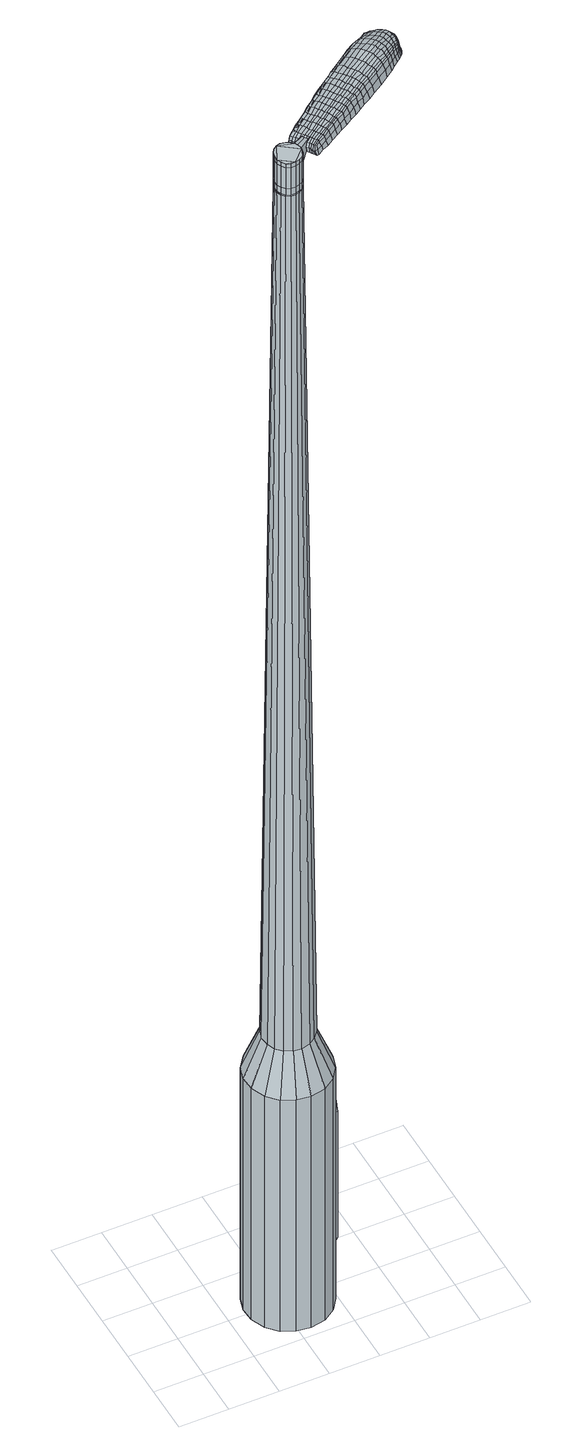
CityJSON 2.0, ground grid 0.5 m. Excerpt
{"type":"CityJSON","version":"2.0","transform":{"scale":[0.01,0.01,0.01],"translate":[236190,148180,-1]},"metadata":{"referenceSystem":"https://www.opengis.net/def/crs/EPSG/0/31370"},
"CityObjects":{
"object1":{"type":"GenericCityObject","attributes":{"cluster":281,"mean_distance_to_centroid":0.312,"new_centroid_x":236191.1,"new_centroid_y":148180.49,"mean_distance_to_camera":13.8,"H1":10.38,"H2":10.6,"Z_final":112.45,"cluster2":-1,"proj_x":236198.5,"proj_y":148191.82,"id_line":53123,"bearing_l":123.17,"distance":13.53,"orientation":"right","G_obj":33.17},"geometry":[{"type":"MultiSurface","lod":"2","boundaries":[[[0,1,2,3]],[[1,4,5,2]],[[4,6,7,5]],[[6,8,9,7]],[[8,10,11,9]],[[10,12,13,11]],[[12,14,15,13]],[[14,16,17,15]],[[16,18,19,17]],[[18,20,21,19]],[[20,22,23,21]],[[22,24,25,23]],[[24,26,27,25]],[[26,28,29,27]],[[28,30,31,29]],[[30,32,33,31]],[[32,34,35,33]],[[34,0,3,35]],[[36,37,38,39]],[[38,40,41,42]],[[41,43,42]],[[42,44,45,46]],[[45,47,46]],[[46,48,49,50]],[[49,51,50]],[[42,46,50,38]],[[50,52,39,38]],[[53,36,39]],[[2,5,7,35]],[[7,9,11,15]],[[11,13,15]],[[15,17,19,23]],[[19,21,23]],[[23,25,27,31]],[[27,29,31]],[[15,23,31,7]],[[31,33,35,7]],[[3,2,35]],[[1,0,54,55]],[[0,34,56,54]],[[34,32,57,56]],[[32,30,58,57]],[[30,28,59,58]],[[28,26,60,59]],[[26,24,61,60]],[[24,22,62,61]],[[22,20,63,62]],[[20,18,64,63]],[[18,16,65,64]],[[16,14,66,65]],[[14,12,67,66]],[[12,10,68,67]],[[10,8,69,68]],[[8,6,70,69]],[[6,4,71,70]],[[4,1,55,71]],[[55,54,72,73]],[[54,56,74,72]],[[56,57,75,74]],[[57,58,76,75]],[[58,59,77,76]],[[59,60,78,77]],[[60,61,79,78]],[[61,62,80,79]],[[62,63,81,80]],[[63,64,82,81]],[[64,65,83,82]],[[65,66,84,83]],[[66,67,85,84]],[[67,68,86,85]],[[68,69,87,86]],[[69,70,88,87]],[[70,71,89,88]],[[71,55,73,89]],[[90,91,92,73]],[[93,94,91,90]],[[95,96,94,93]],[[97,98,96,95]],[[99,100,98,97]],[[78,101,100,99]],[[102,103,101,78]],[[80,104,103,102]],[[105,106,104,80]],[[82,107,106,105]],[[108,109,107,82]],[[110,111,109,108]],[[85,112,111,110]],[[86,113,112,85]],[[114,115,113,86]],[[88,116,115,114]],[[89,117,116,88]],[[73,92,117,89]],[[118,119,120,121]],[[122,118,121,123]],[[124,122,123,125]],[[126,124,125,127]],[[128,126,127,129]],[[130,128,129,131]],[[132,130,131,133]],[[134,132,133,135]],[[136,134,135,137]],[[138,136,137,139]],[[140,138,139,141]],[[142,140,141,143]],[[144,142,143,145]],[[146,144,145,147]],[[148,146,147,149]],[[150,148,149,151]],[[72,90,73]],[[72,74,93,90]],[[74,75,95,93]],[[75,76,97,95]],[[76,77,99,97]],[[77,78,99]],[[79,102,78]],[[79,80,102]],[[81,105,80]],[[81,82,105]],[[83,108,82]],[[83,84,110,108]],[[84,85,110]],[[87,114,86]],[[87,88,114]],[[152,92,91]],[[153,115,116]],[[153,113,115]],[[154,111,112]],[[154,155,109,111]],[[155,107,109]],[[156,106,107]],[[156,104,106]],[[157,103,104]],[[157,101,103]],[[158,100,101]],[[158,159,98,100]],[[159,160,96,98]],[[160,161,94,96]],[[161,152,91,94]],[[39,52,150,162]],[[92,152,163,151]],[[53,39,162,119]],[[152,161,120,163]],[[36,53,119,118]],[[161,160,121,120]],[[37,36,118,122]],[[160,159,123,121]],[[38,37,122,124]],[[159,158,125,123]],[[40,38,124,126]],[[158,101,127,125]],[[41,40,126,128]],[[101,157,129,127]],[[43,41,128,130]],[[157,104,131,129]],[[42,43,130,132]],[[104,156,133,131]],[[44,42,132,134]],[[156,107,135,133]],[[45,44,134,136]],[[107,155,137,135]],[[47,45,136,138]],[[155,154,139,137]],[[46,47,138,140]],[[154,112,141,139]],[[48,46,140,142]],[[112,113,143,141]],[[49,48,142,144]],[[113,153,145,143]],[[51,49,144,146]],[[153,116,147,145]],[[50,51,146,148]],[[116,117,149,147]],[[52,50,148,150]],[[117,92,151,149]],[[150,151,164,165]],[[151,163,166,164]],[[163,120,167,166]],[[120,119,168,167]],[[119,162,169,168]],[[162,150,165,169]],[[170,171,172,173]],[[174,170,173,175]],[[170,174,176,177]],[[171,170,177,178]],[[179,180,181,182]],[[183,179,182,184]],[[179,183,185,186]],[[180,179,186,187]],[[188,189,190,191]],[[192,188,191,193]],[[188,192,194,195]],[[189,188,195,196]],[[197,198,199,200]],[[201,197,200,202]],[[197,201,203,204]],[[198,197,204,205]],[[206,207,208,209]],[[210,206,209,211]],[[206,210,212,213]],[[207,206,213,214]],[[215,216,217,218]],[[219,215,218,220]],[[215,219,221,222]],[[216,215,222,223]],[[224,225,226,227]],[[216,224,227,217]],[[224,216,223,228]],[[225,224,228,229]],[[230,231,232,233]],[[225,230,233,226]],[[230,225,229,234]],[[231,230,234,235]],[[236,174,175,237]],[[231,236,237,232]],[[236,231,235,238]],[[174,236,238,176]],[[239,240,241,242]],[[243,239,242,244]],[[239,243,245,246]],[[240,239,246,247]],[[248,249,250,251]],[[240,248,251,241]],[[248,240,247,252]],[[249,248,252,253]],[[254,255,256,257]],[[249,254,257,250]],[[254,249,253,258]],[[255,254,258,259]],[[260,261,262,263]],[[255,260,263,256]],[[260,255,259,264]],[[261,260,264,265]],[[266,171,178,267]],[[261,266,267,262]],[[266,261,265,268]],[[171,266,268,172]],[[269,270,271,272]],[[273,269,272,274]],[[269,273,275,276]],[[270,269,276,277]],[[278,279,280,281]],[[270,278,281,271]],[[278,270,277,282]],[[279,278,282,283]],[[284,285,286,287]],[[279,284,287,280]],[[284,279,283,288]],[[285,284,288,289]],[[290,183,184,291]],[[285,290,291,286]],[[290,285,289,292]],[[183,290,292,185]],[[293,294,295,296]],[[297,293,296,298]],[[293,297,299,300]],[[294,293,300,301]],[[302,303,304,305]],[[294,302,305,295]],[[302,294,301,306]],[[303,302,306,307]],[[308,309,310,311]],[[303,308,311,304]],[[308,303,307,312]],[[309,308,312,313]],[[314,315,316,317]],[[309,314,317,310]],[[314,309,313,318]],[[315,314,318,319]],[[320,180,187,321]],[[315,320,321,316]],[[320,315,319,322]],[[180,320,322,181]],[[323,209,208,324]],[[325,323,324,326]],[[323,325,327,328]],[[209,323,328,211]],[[329,325,326,330]],[[331,329,330,332]],[[329,331,333,334]],[[325,329,334,327]],[[335,331,332,336]],[[337,335,336,338]],[[335,337,339,340]],[[331,335,340,333]],[[341,337,338,342]],[[343,341,342,344]],[[341,343,345,346]],[[337,341,346,339]],[[347,343,344,348]],[[198,347,348,199]],[[347,198,205,349]],[[343,347,349,345]],[[350,351,196,195]],[[352,350,195,194]],[[350,352,353,354]],[[351,350,354,355]],[[356,357,355,354]],[[358,356,354,353]],[[356,358,359,360]],[[357,356,360,361]],[[362,363,361,360]],[[364,362,360,359]],[[362,364,365,366]],[[363,362,366,367]],[[368,369,367,366]],[[370,368,366,365]],[[368,370,203,201]],[[369,368,201,202]],[[371,372,373,374]],[[273,371,374,275]],[[371,273,274,375]],[[372,371,375,376]],[[377,192,193,378]],[[372,377,378,373]],[[377,372,376,379]],[[192,377,379,194]],[[380,381,382,383]],[[219,380,383,221]],[[380,219,220,384]],[[381,380,384,385]],[[386,387,388,389]],[[381,386,389,382]],[[386,381,385,390]],[[387,386,390,391]],[[392,189,196,393]],[[387,392,393,388]],[[392,387,391,394]],[[189,392,394,190]],[[395,396,397,398]],[[177,395,398,178]],[[395,177,176,399]],[[396,395,399,400]],[[401,402,403,404]],[[396,401,404,397]],[[401,396,400,405]],[[402,401,405,406]],[[407,200,199,408]],[[402,407,408,403]],[[407,402,406,409]],[[200,407,409,202]],[[410,411,412,413]],[[182,410,413,184]],[[410,182,181,414]],[[411,410,414,415]],[[416,204,203,417]],[[411,416,417,412]],[[416,411,415,418]],[[204,416,418,205]],[[419,420,421,422]],[[297,419,422,299]],[[419,297,298,423]],[[420,419,423,424]],[[425,210,211,426]],[[420,425,426,421]],[[425,420,424,427]],[[210,425,427,212]],[[428,429,430,431]],[[243,428,431,245]],[[428,243,244,432]],[[429,428,432,433]],[[434,435,436,437]],[[429,434,437,430]],[[434,429,433,438]],[[435,434,438,439]],[[440,207,214,441]],[[435,440,441,436]],[[440,435,439,442]],[[207,440,442,208]],[[443,444,433,432]],[[242,443,432,244]],[[443,242,241,445]],[[444,443,445,446]],[[447,448,439,438]],[[444,447,438,433]],[[447,444,446,449]],[[448,447,449,450]],[[451,324,208,442]],[[448,451,442,439]],[[451,448,450,452]],[[324,451,452,326]],[[453,454,455,456]],[[300,453,456,301]],[[453,300,299,422]],[[454,453,422,421]],[[457,328,327,458]],[[454,457,458,455]],[[457,454,421,426]],[[328,457,426,211]],[[459,460,446,445]],[[251,459,445,241]],[[459,251,250,461]],[[460,459,461,462]],[[463,464,450,449]],[[460,463,449,446]],[[463,460,462,465]],[[464,463,465,466]],[[467,330,326,452]],[[464,467,452,450]],[[467,464,466,468]],[[330,467,468,332]],[[469,470,471,472]],[[306,469,472,307]],[[469,306,301,456]],[[470,469,456,455]],[[473,334,333,474]],[[470,473,474,471]],[[473,470,455,458]],[[334,473,458,327]],[[475,476,462,461]],[[257,475,461,250]],[[475,257,256,477]],[[476,475,477,478]],[[479,480,466,465]],[[476,479,465,462]],[[479,476,478,481]],[[480,479,481,482]],[[483,336,332,468]],[[480,483,468,466]],[[483,480,482,484]],[[336,483,484,338]],[[485,486,487,488]],[[312,485,488,313]],[[485,312,307,472]],[[486,485,472,471]],[[489,340,339,490]],[[486,489,490,487]],[[489,486,471,474]],[[340,489,474,333]],[[491,492,478,477]],[[263,491,477,256]],[[491,263,262,493]],[[492,491,493,494]],[[495,496,482,481]],[[492,495,481,478]],[[495,492,494,497]],[[496,495,497,498]],[[499,342,338,484]],[[496,499,484,482]],[[499,496,498,500]],[[342,499,500,344]],[[501,502,503,504]],[[318,501,504,319]],[[501,318,313,488]],[[502,501,488,487]],[[505,346,345,506]],[[502,505,506,503]],[[505,502,487,490]],[[346,505,490,339]],[[507,508,494,493]],[[267,507,493,262]],[[507,267,178,398]],[[508,507,398,397]],[[509,510,498,497]],[[508,509,497,494]],[[509,508,397,404]],[[510,509,404,403]],[[511,348,344,500]],[[510,511,500,498]],[[511,510,403,408]],[[348,511,408,199]],[[512,513,415,414]],[[322,512,414,181]],[[512,322,319,504]],[[513,512,504,503]],[[514,349,205,418]],[[513,514,418,415]],[[514,513,503,506]],[[349,514,506,345]],[[515,516,376,375]],[[272,515,375,274]],[[515,272,271,517]],[[516,515,517,518]],[[519,352,194,379]],[[516,519,379,376]],[[519,516,518,520]],[[352,519,520,353]],[[521,522,523,524]],[[222,521,524,223]],[[521,222,221,383]],[[522,521,383,382]],[[525,526,527,528]],[[522,525,528,523]],[[525,522,382,389]],[[526,525,389,388]],[[529,351,355,530]],[[526,529,530,527]],[[529,526,388,393]],[[351,529,393,196]],[[531,532,518,517]],[[281,531,517,271]],[[531,281,280,533]],[[532,531,533,534]],[[535,358,353,520]],[[532,535,520,518]],[[535,532,534,536]],[[358,535,536,359]],[[537,538,539,540]],[[228,537,540,229]],[[537,228,223,524]],[[538,537,524,523]],[[541,542,543,544]],[[538,541,544,539]],[[541,538,523,528]],[[542,541,528,527]],[[545,357,361,546]],[[542,545,546,543]],[[545,542,527,530]],[[357,545,530,355]],[[547,548,534,533]],[[287,547,533,280]],[[547,287,286,549]],[[548,547,549,550]],[[551,364,359,536]],[[548,551,536,534]],[[551,548,550,552]],[[364,551,552,365]],[[553,554,555,556]],[[234,553,556,235]],[[553,234,229,540]],[[554,553,540,539]],[[557,558,559,560]],[[554,557,560,555]],[[557,554,539,544]],[[558,557,544,543]],[[561,363,367,562]],[[558,561,562,559]],[[561,558,543,546]],[[363,561,546,361]],[[563,564,550,549]],[[291,563,549,286]],[[563,291,184,413]],[[564,563,413,412]],[[565,370,365,552]],[[564,565,552,550]],[[565,564,412,417]],[[370,565,417,203]],[[566,567,400,399]],[[238,566,399,176]],[[566,238,235,556]],[[567,566,556,555]],[[568,569,406,405]],[[567,568,405,400]],[[568,567,555,560]],[[569,568,560,559]],[[570,369,202,409]],[[569,570,409,406]],[[570,569,559,562]],[[369,570,562,367]],[[571,572,573,574]],[[574,573,575,576]],[[577,575,573,578]],[[578,573,572,579]],[[580,581,582,583]],[[583,582,584,585]],[[586,584,582,587]],[[587,582,581,588]],[[589,590,591,592]],[[592,591,593,594]],[[595,593,591,596]],[[596,591,590,597]],[[598,599,600,601]],[[601,600,602,603]],[[604,602,600,605]],[[605,600,599,606]],[[607,608,609,610]],[[610,609,611,612]],[[613,611,609,614]],[[614,609,608,615]],[[616,617,618,619]],[[619,618,620,621]],[[622,620,618,623]],[[623,618,617,624]],[[625,626,627,628]],[[628,627,617,616]],[[624,617,627,629]],[[629,627,626,630]],[[631,632,633,634]],[[634,633,626,625]],[[630,626,633,635]],[[635,633,632,636]],[[576,575,637,638]],[[638,637,632,631]],[[636,632,637,639]],[[639,637,575,577]],[[640,641,642,643]],[[643,642,644,645]],[[646,644,642,647]],[[647,642,641,648]],[[649,650,651,652]],[[652,651,641,640]],[[648,641,651,653]],[[653,651,650,654]],[[655,656,657,658]],[[658,657,650,649]],[[654,650,657,659]],[[659,657,656,660]],[[661,662,663,664]],[[664,663,656,655]],[[660,656,663,665]],[[665,663,662,666]],[[579,572,667,668]],[[668,667,662,661]],[[666,662,667,669]],[[669,667,572,571]],[[670,671,672,673]],[[673,672,674,675]],[[676,674,672,677]],[[677,672,671,678]],[[679,680,681,682]],[[682,681,671,670]],[[678,671,681,683]],[[683,681,680,684]],[[685,686,687,688]],[[688,687,680,679]],[[684,680,687,689]],[[689,687,686,690]],[[585,584,691,692]],[[692,691,686,685]],[[690,686,691,693]],[[693,691,584,586]],[[694,695,696,697]],[[697,696,698,699]],[[700,698,696,701]],[[701,696,695,702]],[[703,704,705,706]],[[706,705,695,694]],[[702,695,705,707]],[[707,705,704,708]],[[709,710,711,712]],[[712,711,704,703]],[[708,704,711,713]],[[713,711,710,714]],[[715,716,717,718]],[[718,717,710,709]],[[714,710,717,719]],[[719,717,716,720]],[[588,581,721,722]],[[722,721,716,715]],[[720,716,721,723]],[[723,721,581,580]],[[607,610,724,725]],[[725,724,726,727]],[[728,726,724,729]],[[729,724,610,612]],[[727,726,730,731]],[[731,730,732,733]],[[734,732,730,735]],[[735,730,726,728]],[[733,732,736,737]],[[737,736,738,739]],[[740,738,736,741]],[[741,736,732,734]],[[739,738,742,743]],[[743,742,744,745]],[[746,744,742,747]],[[747,742,738,740]],[[745,744,748,749]],[[749,748,599,598]],[[606,599,748,750]],[[750,748,744,746]],[[597,751,752,596]],[[596,752,753,595]],[[754,753,752,755]],[[755,752,751,756]],[[756,757,758,755]],[[755,758,759,754]],[[760,759,758,761]],[[761,758,757,762]],[[762,763,764,761]],[[761,764,765,760]],[[766,765,764,767]],[[767,764,763,768]],[[768,769,770,767]],[[767,770,771,766]],[[604,771,770,602]],[[602,770,769,603]],[[772,773,774,775]],[[775,774,674,676]],[[675,674,774,776]],[[776,774,773,777]],[[594,593,778,779]],[[779,778,773,772]],[[777,773,778,780]],[[780,778,593,595]],[[781,782,783,784]],[[784,783,620,622]],[[621,620,783,785]],[[785,783,782,786]],[[787,788,789,790]],[[790,789,782,781]],[[786,782,789,791]],[[791,789,788,792]],[[597,590,793,794]],[[794,793,788,787]],[[792,788,793,795]],[[795,793,590,589]],[[796,797,798,799]],[[799,798,578,579]],[[577,578,798,800]],[[800,798,797,801]],[[802,803,804,805]],[[805,804,797,796]],[[801,797,804,806]],[[806,804,803,807]],[[598,601,808,809]],[[809,808,803,802]],[[807,803,808,810]],[[810,808,601,603]],[[811,812,813,814]],[[814,813,583,585]],[[580,583,813,815]],[[815,813,812,816]],[[604,605,817,818]],[[818,817,812,811]],[[816,812,817,819]],[[819,817,605,606]],[[820,821,822,823]],[[823,822,698,700]],[[699,698,822,824]],[[824,822,821,825]],[[612,611,826,827]],[[827,826,821,820]],[[825,821,826,828]],[[828,826,611,613]],[[829,830,831,646]],[[831,644,646]],[[645,644,831,832]],[[832,831,830,833]],[[834,835,836,837]],[[837,836,830,829]],[[833,830,836,838]],[[838,836,835,839]],[[615,608,840,841]],[[841,840,835,834]],[[839,835,840,842]],[[842,840,608,607]],[[833,843,844,832]],[[832,844,643,645]],[[640,643,844,845]],[[844,843,845]],[[839,846,847,838]],[[838,847,843,833]],[[845,843,847,848]],[[848,847,846,849]],[[607,725,165,842]],[[842,165,846,839]],[[849,846,165,850]],[[850,165,725,727]],[[851,852,853,854]],[[854,853,701,702]],[[700,701,853,823]],[[823,853,852,820]],[[728,729,855,856]],[[856,855,852,851]],[[820,852,855,827]],[[827,855,729,612]],[[857,858,845]],[[845,858,652,640]],[[649,652,858,859]],[[859,858,857,860]],[[849,861,862,848]],[[848,862,857,845]],[[860,857,862,863]],[[863,862,861,864]],[[727,731,865,850]],[[850,865,861,849]],[[864,861,865,866]],[[866,865,731,733]],[[867,868,869,870]],[[870,869,707,708]],[[702,707,869,854]],[[854,869,868,851]],[[734,735,871,872]],[[872,871,868,867]],[[851,868,871,856]],[[856,871,735,728]],[[860,873,874,859]],[[859,874,658,649]],[[655,658,874,875]],[[875,874,873,876]],[[864,877,878,863]],[[863,878,873,860]],[[876,873,878,879]],[[879,878,877,880]],[[733,737,881,866]],[[866,881,877,864]],[[880,877,881,882]],[[882,881,737,739]],[[883,884,885,886]],[[886,885,713,714]],[[708,713,885,870]],[[870,885,884,867]],[[740,741,887,888]],[[888,887,884,883]],[[867,884,887,872]],[[872,887,741,734]],[[876,889,890,875]],[[875,890,664,655]],[[661,664,890,891]],[[891,890,889,892]],[[880,893,894,879]],[[879,894,889,876]],[[892,889,894,895]],[[895,894,893,896]],[[739,743,897,882]],[[882,897,893,880]],[[896,893,897,898]],[[898,897,743,745]],[[899,900,901,902]],[[902,901,719,720]],[[714,719,901,886]],[[886,901,900,883]],[[746,747,903,904]],[[904,903,900,899]],[[883,900,903,888]],[[888,903,747,740]],[[892,905,906,891]],[[891,906,668,661]],[[579,668,906,799]],[[799,906,905,796]],[[896,907,908,895]],[[895,908,905,892]],[[796,905,908,805]],[[805,908,907,802]],[[745,749,909,898]],[[898,909,907,896]],[[802,907,909,809]],[[809,909,749,598]],[[816,910,911,815]],[[815,911,723,580]],[[720,723,911,902]],[[902,911,910,899]],[[606,750,912,819]],[[819,912,910,816]],[[899,910,912,904]],[[904,912,750,746]],[[777,913,914,776]],[[776,914,673,675]],[[670,673,914,915]],[[915,914,913,916]],[[595,753,917,780]],[[780,917,913,777]],[[916,913,917,918]],[[918,917,753,754]],[[919,920,921,922]],[[922,921,623,624]],[[622,623,921,784]],[[784,921,920,781]],[[923,924,925,926]],[[926,925,920,919]],[[781,920,925,790]],[[790,925,924,787]],[[756,751,927,928]],[[928,927,924,923]],[[787,924,927,794]],[[794,927,751,597]],[[916,929,930,915]],[[915,930,682,670]],[[679,682,930,931]],[[931,930,929,932]],[[754,759,933,918]],[[918,933,929,916]],[[932,929,933,934]],[[934,933,759,760]],[[935,936,937,938]],[[938,937,629,630]],[[624,629,937,922]],[[922,937,936,919]],[[939,940,941,942]],[[942,941,936,935]],[[919,936,941,926]],[[926,941,940,923]],[[762,757,943,944]],[[944,943,940,939]],[[923,940,943,928]],[[928,943,757,756]],[[932,945,946,931]],[[931,946,688,679]],[[685,688,946,947]],[[947,946,945,948]],[[760,765,949,934]],[[934,949,945,932]],[[948,945,949,950]],[[950,949,765,766]],[[951,952,953,954]],[[954,953,635,636]],[[630,635,953,938]],[[938,953,952,935]],[[955,956,957,958]],[[958,957,952,951]],[[935,952,957,942]],[[942,957,956,939]],[[768,763,959,960]],[[960,959,956,955]],[[939,956,959,944]],[[944,959,763,762]],[[948,961,962,947]],[[947,962,692,685]],[[585,692,962,814]],[[814,962,961,811]],[[766,771,963,950]],[[950,963,961,948]],[[811,961,963,818]],[[818,963,771,604]],[[801,964,965,800]],[[800,965,639,577]],[[636,639,965,954]],[[954,965,964,951]],[[807,966,967,806]],[[806,967,964,801]],[[951,964,967,958]],[[958,967,966,955]],[[603,769,968,810]],[[810,968,966,807]],[[955,966,968,960]],[[960,968,769,768]],[[571,574,173,172]],[[574,576,175,173]],[[586,587,186,185]],[[587,588,187,186]],[[589,592,191,190]],[[592,594,193,191]],[[613,614,213,212]],[[614,615,214,213]],[[616,619,218,217]],[[619,621,220,218]],[[625,628,227,226]],[[628,616,217,227]],[[631,634,233,232]],[[634,625,226,233]],[[576,638,237,175]],[[638,631,232,237]],[[646,647,246,245]],[[647,648,247,246]],[[648,653,252,247]],[[653,654,253,252]],[[654,659,258,253]],[[659,660,259,258]],[[660,665,264,259]],[[665,666,265,264]],[[666,669,268,265]],[[669,571,172,268]],[[676,677,276,275]],[[677,678,277,276]],[[678,683,282,277]],[[683,684,283,282]],[[684,689,288,283]],[[689,690,289,288]],[[690,693,292,289]],[[693,586,185,292]],[[694,697,296,295]],[[697,699,298,296]],[[703,706,305,304]],[[706,694,295,305]],[[709,712,311,310]],[[712,703,304,311]],[[715,718,317,316]],[[718,709,310,317]],[[588,722,321,187]],[[722,715,316,321]],[[772,775,374,373]],[[775,676,275,374]],[[594,779,378,193]],[[779,772,373,378]],[[621,785,384,220]],[[785,786,385,384]],[[786,791,390,385]],[[791,792,391,390]],[[792,795,394,391]],[[795,589,190,394]],[[699,824,423,298]],[[824,825,424,423]],[[825,828,427,424]],[[828,613,212,427]],[[829,646,431,430]],[[646,245,431]],[[834,837,437,436]],[[837,829,430,437]],[[615,841,441,214]],[[841,834,436,441]],[[969,970,971,972]],[[973,974,972,971]],[[975,976,977,978]],[[979,980,981,982]],[[970,983,984,971]],[[985,973,971,984]],[[986,975,978,987]],[[988,989,980,979]],[[983,990,991,984]],[[991,992,985,984]],[[993,986,987,994]],[[995,989,988,996]],[[990,997,998,991]],[[998,999,992,991]],[[1000,993,994,1001]],[[1002,995,996,1003]],[[1004,1005,1006,1007]],[[1008,1009,1005,1004]],[[1008,1010,1011,1009]],[[1010,1012,1013,1011]],[[1014,1015,1016,1017]],[[1018,1019,1015,1014]],[[1020,1021,1019,1018]],[[1022,1023,1021,1020]],[[1017,1006,1005,1014]],[[1014,1005,1009,1018]],[[1009,1011,1020,1018]],[[1011,1013,1022,1020]],[[978,977,974,973]],[[987,978,973,985]],[[992,994,987,985]],[[999,1001,994,992]],[[979,982,976,975]],[[988,979,975,986]],[[996,988,986,993]],[[1003,996,993,1000]],[[980,1004,1007,981]],[[989,1008,1004,980]],[[1010,1008,989,995]],[[1012,1010,995,1002]],[[1024,1025,1026,1027]],[[1026,1028,1029,1030]],[[1026,1030,1031,1032]],[[1026,1032,1027]],[[1033,1024,1027,1034]],[[1035,1034,1027,1036]],[[1037,1036,1027]],[[1038,1026,1025,1039]],[[1040,1038,1039,1041]],[[1042,1040,1041,1043]],[[1044,1042,1043,1045]],[[1046,1044,1045,1047]],[[1047,1048,1049,1050]],[[1047,1050,1051,1052]],[[1047,1052,1053,1054]],[[1053,1055,1056,1057]],[[1053,1057,1058,1059]],[[1053,1059,1054]],[[1047,1054,1046]],[[1060,1061,1025,1024]],[[1062,1063,1028,1026]],[[1064,1065,1037,1027]],[[1061,1066,1039,1025]],[[1067,1062,1026,1038]],[[1066,1068,1041,1039]],[[1069,1067,1038,1040]],[[1068,1070,1043,1041]],[[1071,1069,1040,1042]],[[1070,1072,1045,1043]],[[1073,1071,1042,1044]],[[1072,1074,1047,1045]],[[1075,1073,1044,1046]],[[1074,1076,1048,1047]],[[1077,1078,1055,1053]],[[1079,1075,1046,1054]],[[1049,1048,1076,1080]],[[1050,1049,1080,1081]],[[1051,1050,1081,1082]],[[1052,1051,1082,1083]],[[1053,1052,1083,1077]],[[1084,1060,1024,1033]],[[1085,1084,1033,1034]],[[1086,1085,1034,1035]],[[1087,1086,1035,1036]],[[1065,1087,1036,1037]],[[1029,1028,1063,1088]],[[1056,1055,1078,1089]],[[1030,1029,1088,1090]],[[1031,1030,1090,1091]],[[1032,1031,1091,1092]],[[1027,1032,1092,1064]],[[1057,1056,1089,1093]],[[1058,1057,1093,1094]],[[1059,1058,1094,1095]],[[1054,1059,1095,1079]]]}]}
},
"vertices":[
[145,74,384],[151,61,384],[151,61,96],[145,74,96],[152,46,384],[152,46,96],[148,32,384],[148,32,96],[139,20,384],[139,20,96],[127,12,384],[127,12,96],[112,9,384],[112,9,96],[98,11,384],[98,11,96],[85,17,384],[85,17,96],[75,28,384],[75,28,96],[69,42,384],[69,42,96],[68,56,384],[68,56,96],[72,70,384],[72,70,96],[81,82,384],[81,82,96],[93,90,384],[93,90,96],[108,93,384],[108,93,96],[122,92,384],[122,92,96],[135,85,384],[135,85,96],[114,64,1524],[109,65,1524],[105,64,1524],[121,59,1524],[101,61,1524],[98,57,1524],[97,48,1524],[97,53,1524],[99,44,1524],[102,40,1524],[111,38,1524],[106,38,1524],[115,39,1524],[119,41,1524],[123,50,1524],[122,45,1524],[123,54,1524],[118,62,1524],[131,65,429],[135,57,429],[125,71,429],[117,75,429],[109,76,429],[100,74,429],[93,70,429],[88,63,429],[85,54,429],[86,45,429],[89,37,429],[95,31,429],[103,27,429],[111,26,429],[120,28,429],[127,33,429],[133,40,429],[135,48,429],[121,59,1483],[123,54,1483],[118,62,1483],[114,64,1483],[109,65,1483],[105,64,1483],[101,61,1483],[98,57,1483],[97,53,1483],[97,48,1483],[99,44,1483],[102,40,1483],[106,38,1483],[111,38,1483],[115,39,1483],[119,41,1483],[122,45,1483],[123,50,1483],[121,58,1483],[121,58,1485],[123,54,1485],[118,61,1483],[118,61,1485],[114,63,1483],[114,63,1485],[109,64,1483],[109,64,1485],[105,63,1483],[105,63,1485],[101,61,1485],[99,57,1483],[99,57,1485],[97,53,1485],[98,48,1483],[98,48,1485],[99,44,1485],[102,41,1483],[102,41,1485],[106,39,1483],[106,39,1485],[111,38,1485],[115,39,1485],[119,42,1483],[119,42,1485],[122,45,1485],[123,50,1485],[114,64,1519],[118,62,1519],[118,62,1493],[114,64,1493],[109,65,1519],[109,65,1493],[105,64,1519],[105,64,1493],[101,61,1519],[101,61,1493],[98,57,1519],[98,57,1493],[97,53,1519],[97,53,1493],[97,48,1519],[97,48,1493],[99,44,1519],[99,44,1493],[102,40,1519],[102,40,1493],[106,38,1519],[106,38,1493],[111,38,1519],[111,38,1493],[115,39,1519],[115,39,1493],[119,41,1519],[119,41,1493],[122,45,1519],[122,45,1493],[123,50,1519],[123,50,1493],[123,54,1519],[123,54,1493],[121,59,1485],[119,41,1485],[106,38,1485],[102,40,1485],[97,48,1485],[98,57,1485],[105,64,1485],[109,65,1485],[114,64,1485],[118,62,1485],[121,59,1519],[121,59,1493],[139,66,1513],[139,66,1518],[137,69,1513],[135,71,1513],[135,71,1518],[137,69,1518],[210,93,1519],[204,89,1518],[205,89,1509],[212,92,1510],[217,97,1519],[219,97,1510],[215,98,1526],[208,94,1525],[202,90,1525],[189,125,1519],[183,121,1518],[183,119,1525],[189,123,1525],[196,130,1519],[196,128,1526],[196,132,1510],[189,127,1510],[183,123,1509],[260,151,1519],[262,148,1519],[263,148,1513],[261,151,1513],[257,154,1519],[257,154,1513],[255,153,1524],[258,150,1524],[260,147,1524],[198,110,1530],[192,106,1529],[193,103,1529],[200,107,1530],[205,115,1531],[207,112,1531],[203,118,1530],[196,113,1530],[190,109,1529],[130,66,1512],[132,64,1512],[133,64,1517],[131,66,1517],[129,68,1512],[130,69,1517],[129,69,1506],[131,66,1506],[133,64,1506],[258,126,1519],[256,124,1519],[258,124,1512],[260,126,1512],[260,128,1518],[262,128,1512],[259,129,1522],[258,127,1523],[255,125,1524],[252,121,1519],[248,118,1519],[249,117,1512],[254,121,1512],[251,122,1524],[247,119,1525],[243,114,1519],[237,110,1519],[238,109,1511],[245,114,1511],[242,115,1526],[235,111,1526],[227,104,1519],[229,103,1510],[225,104,1526],[146,56,1513],[152,60,1513],[151,60,1518],[144,57,1517],[141,54,1512],[141,55,1516],[142,53,1506],[147,56,1507],[154,59,1507],[159,64,1514],[165,67,1515],[164,68,1520],[157,64,1519],[160,63,1507],[167,67,1507],[172,71,1515],[178,75,1516],[177,75,1522],[170,72,1521],[173,70,1508],[180,74,1508],[185,78,1517],[191,82,1517],[189,83,1524],[183,79,1523],[186,78,1508],[193,81,1509],[197,86,1518],[196,86,1524],[199,85,1509],[240,157,1519],[237,155,1519],[237,154,1524],[240,156,1523],[242,158,1518],[242,157,1522],[242,159,1512],[240,158,1512],[237,157,1512],[232,153,1519],[227,150,1519],[227,149,1525],[233,152,1524],[232,155,1512],[227,152,1512],[222,147,1519],[215,143,1519],[215,142,1526],[222,146,1526],[222,149,1511],[216,145,1511],[206,137,1519],[206,135,1526],[206,139,1510],[129,82,1513],[135,86,1513],[135,88,1507],[129,83,1507],[125,78,1512],[125,79,1506],[126,78,1516],[129,80,1517],[135,85,1518],[141,91,1514],[147,95,1515],[148,97,1507],[141,92,1507],[141,89,1519],[147,93,1520],[153,99,1515],[159,104,1516],[160,106,1508],[154,101,1508],[153,98,1521],[159,102,1522],[165,108,1517],[171,113,1517],[171,115,1509],[166,110,1508],[165,107,1523],[171,111,1524],[177,117,1518],[177,119,1509],[177,115,1524],[136,69,1519],[137,67,1519],[142,73,1520],[144,71,1520],[141,76,1520],[134,72,1519],[148,78,1522],[150,75,1522],[155,82,1523],[156,79,1523],[153,84,1523],[147,80,1521],[161,86,1524],[162,83,1524],[167,90,1525],[169,87,1525],[165,93,1525],[159,88,1524],[173,94,1526],[175,91,1526],[179,98,1527],[181,95,1527],[177,101,1527],[171,97,1526],[186,102,1528],[187,99,1528],[184,105,1528],[256,148,1527],[258,145,1527],[253,151,1526],[249,149,1527],[252,146,1528],[254,143,1528],[247,142,1529],[249,139,1529],[244,145,1528],[238,141,1530],[241,138,1530],[243,135,1530],[235,134,1531],[237,131,1531],[232,138,1530],[224,133,1531],[227,129,1531],[229,126,1531],[216,122,1531],[218,119,1531],[214,125,1531],[244,158,1518],[247,157,1519],[248,159,1513],[244,159,1513],[244,157,1523],[246,156,1523],[252,156,1519],[252,157,1513],[251,155,1524],[261,130,1518],[262,133,1518],[261,133,1523],[260,130,1523],[263,130,1513],[264,133,1513],[263,136,1519],[264,140,1519],[262,140,1524],[262,136,1523],[264,136,1513],[264,141,1513],[263,144,1519],[262,143,1524],[264,145,1513],[207,95,1528],[206,97,1528],[200,93,1528],[201,91,1527],[214,99,1528],[214,101,1529],[205,99,1529],[203,102,1530],[197,98,1529],[198,95,1528],[212,104,1529],[211,106,1530],[201,105,1530],[195,101,1529],[209,109,1531],[189,122,1528],[191,120,1529],[198,125,1529],[197,127,1528],[184,118,1527],[185,116,1528],[193,117,1529],[201,122,1530],[187,113,1528],[124,76,1512],[125,74,1512],[126,74,1517],[125,76,1517],[124,77,1506],[125,75,1506],[127,71,1512],[128,72,1517],[127,72,1506],[138,53,1512],[137,55,1512],[139,55,1506],[140,53,1506],[139,55,1517],[138,56,1517],[136,57,1512],[135,59,1512],[136,59,1506],[137,57,1506],[137,58,1517],[136,60,1517],[133,61,1512],[134,62,1506],[134,62,1517],[144,58,1519],[143,59,1519],[150,61,1520],[149,63,1520],[141,61,1519],[140,63,1519],[148,65,1520],[146,67,1520],[139,65,1519],[145,69,1520],[130,79,1519],[131,77,1519],[137,82,1520],[136,83,1520],[132,75,1519],[139,79,1520],[156,65,1521],[156,67,1521],[163,69,1522],[162,70,1522],[154,69,1521],[153,71,1521],[161,72,1522],[159,75,1523],[151,73,1522],[158,77,1523],[142,88,1521],[143,86,1521],[149,90,1522],[148,92,1522],[145,83,1521],[151,87,1522],[169,73,1523],[168,74,1523],[176,76,1524],[175,78,1524],[167,76,1523],[165,79,1524],[173,80,1525],[172,83,1525],[164,81,1524],[170,85,1525],[154,97,1523],[155,95,1523],[161,99,1524],[160,101,1524],[157,92,1524],[163,96,1525],[182,80,1525],[181,82,1525],[188,84,1526],[187,85,1526],[180,84,1526],[178,86,1526],[186,88,1527],[184,90,1527],[176,89,1526],[183,93,1527],[166,105,1525],[167,103,1525],[173,108,1526],[172,109,1526],[169,100,1526],[175,104,1527],[195,88,1527],[194,89,1527],[192,91,1527],[191,94,1528],[189,97,1528],[178,114,1527],[179,112,1527],[181,109,1528],[242,155,1525],[244,155,1525],[238,154,1526],[241,153,1526],[249,153,1526],[245,151,1527],[258,129,1525],[259,131,1525],[256,129,1526],[255,127,1525],[260,134,1525],[260,138,1526],[256,136,1527],[256,132,1526],[259,142,1526],[256,139,1527],[234,151,1526],[236,150,1527],[229,148,1527],[231,147,1528],[240,148,1528],[234,145,1529],[251,124,1526],[252,126,1527],[246,122,1528],[246,120,1527],[252,129,1527],[251,132,1528],[246,128,1529],[246,125,1528],[250,136,1528],[244,132,1530],[223,145,1528],[225,143,1529],[216,140,1528],[218,139,1529],[228,141,1529],[221,136,1530],[241,116,1528],[241,118,1528],[234,114,1529],[234,112,1528],[241,121,1529],[240,125,1530],[232,120,1530],[233,117,1530],[238,128,1530],[231,123,1531],[207,134,1529],[208,132,1529],[211,129,1530],[225,106,1528],[224,108,1529],[223,110,1530],[221,113,1530],[220,116,1531],[205,90,1509],[203,91,1518],[209,95,1518],[211,94,1509],[216,99,1519],[218,99,1510],[214,100,1525],[207,95,1525],[201,92,1525],[184,118,1525],[184,120,1518],[190,124,1518],[190,122,1525],[197,129,1519],[197,127,1525],[197,131,1510],[190,126,1509],[184,122,1509],[261,147,1513],[260,147,1519],[258,149,1519],[259,150,1513],[255,152,1519],[256,152,1513],[254,151,1524],[257,149,1524],[259,146,1524],[194,104,1528],[192,106,1528],[198,110,1529],[200,108,1529],[206,115,1529],[207,113,1529],[204,118,1529],[196,113,1529],[190,109,1528],[134,65,1516],[134,65,1512],[132,67,1512],[133,67,1516],[131,70,1512],[132,70,1516],[131,70,1506],[133,68,1506],[134,65,1506],[256,125,1512],[255,126,1519],[257,128,1518],[258,127,1512],[258,129,1518],[260,129,1512],[258,130,1522],[256,129,1523],[254,127,1523],[248,119,1512],[247,119,1519],[251,123,1519],[253,122,1512],[250,124,1524],[245,120,1525],[237,111,1511],[235,112,1519],[242,116,1519],[244,115,1511],[240,117,1525],[234,112,1526],[226,105,1519],[228,105,1510],[224,106,1526],[150,62,1518],[151,62,1513],[145,58,1513],[144,58,1517],[140,56,1512],[141,57,1515],[141,55,1506],[146,58,1506],[153,61,1507],[163,70,1520],[164,69,1514],[158,65,1514],[157,66,1519],[159,65,1507],[166,69,1507],[176,77,1522],[177,76,1516],[171,73,1515],[170,73,1521],[173,72,1508],[179,76,1508],[189,84,1523],[190,84,1517],[184,80,1516],[182,81,1522],[186,80,1508],[192,83,1508],[196,87,1517],[195,88,1524],[198,87,1509],[238,152,1523],[237,154,1519],[240,155,1518],[241,154,1523],[242,156,1518],[242,155,1522],[242,157,1512],[240,157,1512],[238,155,1512],[228,147,1525],[228,149,1519],[233,151,1519],[233,150,1524],[233,153,1512],[228,150,1512],[216,140,1526],[216,141,1519],[223,146,1519],[223,144,1525],[223,147,1511],[217,143,1511],[207,135,1519],[207,133,1526],[207,137,1510],[137,86,1507],[137,85,1513],[131,80,1513],[131,81,1506],[127,77,1512],[127,78,1506],[128,77,1515],[131,79,1517],[137,83,1518],[149,95,1507],[149,93,1514],[143,89,1514],[143,91,1507],[143,88,1519],[149,92,1520],[161,104,1508],[161,102,1516],[155,98,1515],[155,100,1508],[155,96,1521],[161,101,1522],[173,113,1508],[172,111,1517],[167,107,1516],[167,109,1508],[167,105,1522],[173,109,1523],[178,115,1517],[179,117,1509],[178,114,1524],[137,70,1518],[138,68,1518],[143,74,1519],[144,72,1519],[141,76,1519],[135,72,1518],[149,78,1520],[150,76,1520],[155,82,1521],[157,80,1521],[153,85,1521],[147,80,1520],[161,86,1523],[163,84,1523],[168,90,1524],[169,88,1524],[166,93,1524],[160,89,1523],[174,94,1525],[175,92,1525],[180,98,1526],[181,96,1526],[178,101,1526],[172,97,1525],[186,102,1527],[188,100,1527],[184,105,1527],[257,145,1526],[255,147,1526],[252,150,1525],[249,148,1526],[252,145,1526],[253,142,1526],[248,139,1528],[246,142,1528],[244,145,1527],[238,141,1528],[240,138,1529],[242,135,1529],[236,131,1530],[234,134,1530],[232,137,1529],[225,132,1530],[227,129,1530],[229,126,1530],[218,119,1530],[216,122,1530],[214,125,1530],[247,157,1513],[247,155,1518],[244,156,1518],[244,157,1512],[243,155,1523],[246,154,1523],[251,154,1519],[251,155,1513],[250,153,1523],[259,133,1523],[260,133,1518],[259,131,1518],[258,131,1523],[261,130,1512],[261,133,1512],[260,140,1523],[261,140,1519],[261,137,1519],[260,136,1523],[262,136,1513],[262,140,1513],[261,143,1519],[260,143,1524],[262,144,1513],[200,94,1527],[206,97,1527],[206,96,1527],[200,93,1526],[214,101,1527],[213,102,1528],[197,98,1528],[203,102,1528],[205,100,1528],[199,96,1527],[212,104,1528],[211,107,1529],[202,105,1529],[195,101,1528],[209,110,1529],[199,125,1528],[191,120,1527],[190,121,1527],[197,126,1527],[185,117,1526],[186,116,1527],[194,117,1528],[201,122,1528],[188,113,1527],[128,76,1516],[127,75,1512],[126,76,1512],[127,76,1516],[126,77,1506],[127,77,1506],[129,73,1512],[130,73,1516],[129,74,1506],[140,56,1506],[139,56,1512],[140,55,1512],[140,56,1516],[140,57,1516],[138,60,1506],[137,60,1512],[138,58,1512],[139,58,1506],[139,59,1516],[137,61,1516],[135,63,1512],[136,63,1506],[136,63,1516],[143,60,1518],[144,59,1518],[150,63,1519],[141,64,1518],[142,61,1518],[148,65,1519],[147,67,1519],[145,69,1519],[137,82,1519],[132,78,1518],[131,79,1518],[137,83,1519],[133,75,1518],[139,79,1519],[156,67,1520],[156,66,1520],[163,70,1521],[162,71,1521],[153,71,1520],[155,69,1520],[161,73,1521],[160,75,1521],[152,73,1520],[158,77,1521],[150,91,1521],[144,86,1520],[143,87,1520],[149,91,1521],[145,83,1520],[151,88,1521],[169,75,1522],[169,74,1522],[175,78,1523],[175,79,1523],[166,79,1522],[167,77,1522],[174,81,1523],[172,83,1524],[164,81,1523],[171,85,1524],[162,99,1523],[156,95,1522],[155,96,1522],[161,100,1523],[158,92,1522],[164,96,1523],[181,82,1524],[182,81,1524],[188,85,1525],[188,86,1525],[178,87,1525],[180,84,1524],[186,88,1525],[185,91,1526],[177,89,1525],[183,93,1526],[174,107,1525],[168,103,1524],[167,104,1524],[173,109,1525],[170,100,1524],[176,104,1525],[194,90,1526],[194,89,1526],[191,95,1527],[192,92,1526],[189,97,1527],[180,112,1526],[179,113,1526],[182,109,1526],[244,153,1524],[242,154,1524],[239,152,1525],[241,152,1525],[248,152,1525],[245,150,1525],[255,129,1525],[257,132,1524],[256,130,1524],[254,128,1525],[255,136,1526],[258,138,1525],[258,135,1524],[255,133,1525],[258,141,1525],[255,139,1526],[236,149,1526],[234,150,1526],[229,147,1526],[231,146,1527],[240,147,1526],[234,144,1527],[245,123,1527],[250,126,1526],[250,125,1526],[245,121,1526],[245,129,1528],[250,133,1527],[251,129,1526],[245,125,1527],[250,136,1527],[244,132,1528],[225,143,1527],[224,143,1527],[217,139,1527],[219,138,1528],[229,140,1528],[221,135,1529],[233,115,1528],[240,119,1527],[240,118,1527],[234,113,1527],[232,120,1529],[239,125,1529],[240,122,1528],[233,117,1528],[238,128,1529],[230,123,1530],[209,132,1528],[207,133,1528],[211,129,1529],[223,108,1528],[224,107,1528],[221,114,1529],[223,111,1529],[220,117,1530],[141,55,1508],[137,61,1508],[165,77,1509],[170,71,1509],[184,89,1510],[188,81,1510],[217,110,1512],[222,102,1512],[207,92,1511],[202,100,1511],[232,120,1513],[243,127,1514],[248,120,1514],[237,112,1513],[134,66,1508],[161,84,1509],[179,96,1510],[212,118,1512],[197,108,1511],[227,127,1513],[239,135,1514],[130,72,1508],[157,91,1509],[174,103,1510],[207,125,1512],[192,115,1511],[234,142,1514],[222,135,1513],[126,78,1508],[152,97,1509],[170,110,1510],[202,133,1512],[187,123,1511],[229,150,1514],[217,143,1513],[254,135,1514],[258,139,1514],[261,133,1514],[259,128,1514],[250,142,1514],[254,145,1514],[245,149,1514],[250,151,1514],[241,156,1514],[246,157,1514],[260,144,1515],[261,148,1515],[261,147,1515],[262,140,1515],[258,147,1515],[260,149,1515],[255,151,1515],[260,150,1515],[253,155,1515],[259,151,1515],[105,94,334],[109,95,334],[109,95,165],[95,92,171],[105,94,165],[101,93,165],[98,93,166],[96,92,167],[95,92,169],[101,93,334],[98,93,333],[96,92,332],[95,92,331],[95,92,328],[123,93,165],[123,93,334],[136,86,165],[136,86,334],[147,75,165],[147,75,334],[153,61,165],[153,61,334],[154,46,165],[154,46,334],[153,42,334],[152,39,334],[151,36,333],[150,34,332],[150,33,331],[150,32,328],[153,42,165],[150,32,171],[150,33,169],[150,34,167],[151,36,166],[152,39,165],[105,91,334],[109,92,334],[109,92,165],[105,91,165],[95,89,171],[95,89,328],[123,90,334],[123,90,165],[135,84,334],[135,84,165],[144,73,334],[144,73,165],[150,61,334],[150,61,165],[151,47,334],[151,47,165],[150,43,334],[147,33,328],[147,33,171],[150,43,165],[149,39,334],[148,37,333],[147,35,332],[147,34,331],[102,90,334],[99,90,333],[97,89,332],[96,89,331],[102,90,165],[147,34,169],[99,90,166],[97,89,167],[96,89,169],[147,35,167],[148,37,166],[149,39,165]
]}
